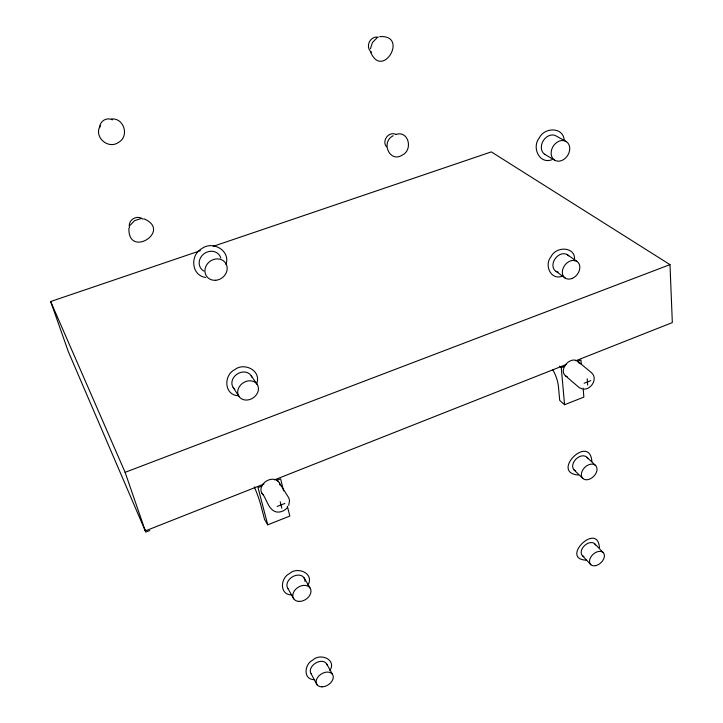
<?xml version="1.0" encoding="UTF-8"?>
<svg xmlns="http://www.w3.org/2000/svg" width="723" height="723" viewBox="0 0 723 723"><rect width="100%" height="100%" fill="white"/><g stroke="black" fill="none" stroke-linecap="round" stroke-linejoin="round"><path stroke-width="1.08" d="M574.433 260.84C576.583 246.344 556.023 245.757 551.053 256.719C543.804 265.07 550.935 281.157 562.828 275.951M591.902 461.626C589.769 432.923 549.679 472.761 578.418 475.038M599.421 547.51C597.587 521.12 559.304 559.105 586.561 560.226M128.902 228.224C127.881 258.933 172.598 230.944 143.958 218.807M225.956 264.546C230.809 250.655 212.734 240.388 201.907 248.531C189.869 254.767 191.134 275.58 205.657 277.442M256.782 383.326C261.464 370.393 244.031 361.979 234.55 369.769C223.561 375.219 223.994 394.631 237.731 395.698M370.447 48.775L372.435 42.549L376.927 37.912M288.703 505.422L289.552 500.488L288.757 497.813L279.503 483.118M100.217 125.847C93.466 136.81 108.088 149.788 118.409 142.476C129.634 136.457 124.193 117.759 111.423 118.97M307.98 585.061C314.704 573.402 297.451 566.082 289.453 573.61C280.244 577.993 279.25 594.975 291.785 594.948M329.86 670.564C337.035 659.53 320.099 652.625 312.743 660.117C304.229 664.066 302.82 680.117 314.758 679.656M263.064 484.039L261.744 486.19L258.012 487.555L267.736 524.817L289.815 516.077L287.383 506.217M565.865 364.356L564.509 366.425L561.265 367.591L559.602 366.172M130.104 225.305L134.595 220.66L140.759 218.635M287.239 507.691C284.699 510.818 280.542 512.607 276.52 512.001C267.871 509.869 266.923 498.418 261.563 492.734M393.213 135.725C380.388 141.979 389.724 163.506 402.494 154.975C413.158 149.806 408.631 130.158 395.906 134.442M200.398 250.682L50.664 301.527L68.305 351.595L145.305 530.926L263.94 484.03M274.433 479.882L566.299 364.5M575.752 360.768L672.336 322.585L669.986 264.627L491.324 151.893L213.231 246.326M149.76 530.519L145.802 532.092L144.708 528.929M552.788 369.751A18.491 7.131 68 0 1 558.454 386.66L559.701 400.37L564.555 404.726L583.85 397.108L583.145 388.115M584.121 383.253L590.772 380.65M277.18 506.452L284.835 503.452M577.641 361.274L580.949 360L581.301 364.5M276.81 480.289L280.605 478.825L283.588 490.872M50.664 301.527L125.115 472.327L669.986 264.627M551.92 159.729C539.042 164.591 531.631 146.959 539.304 137.93C544.292 127.103 563.606 126.67 564.256 140.524M379.747 36.62C409.236 34.677 382.277 80.334 370.583 51.975M584.112 389.164C591.803 389.11 597.966 378.183 591.459 372.679L577.496 361.111L578.743 362.44M582.241 388.938L579.295 387.691L565.567 375.888M566.398 141.663A10.953 8.577 -58 0 0 551.26 151.351A10.953 8.577 -58 0 0 563.642 159.557A10.953 8.577 -58 0 0 566.398 141.663L556.403 136.105A10.818 8.513 -58.2 0 0 543.362 140.578A10.818 8.513 -58.2 0 0 544.826 154.37M544.726 154.306L554.541 160.09M567.157 254.559L576.728 261.274M556.086 271.387L565.494 278.292M276.611 480.135L278.319 481.41M586.841 457.243L595.662 465.54A9.101 6.335 -44.9 0 1 589.796 479.06A9.101 6.335 -44.9 0 1 582.114 471.215A9.101 6.335 -44.9 0 1 595.662 465.54M574.071 469.941L582.756 478.373M594.631 543.705L603.118 552.517M582.458 555.743L590.818 564.681M251.17 375.707L257.252 384.519A10.908 9.028 -33.6 0 1 247.682 399.982A10.908 9.028 -33.6 0 1 239.304 386.769A10.908 9.028 -33.6 0 1 257.252 384.519M233.104 387.411L238.961 396.403M303.967 577.668L310.022 587.944M267.736 524.817L264.537 519.349L260.94 505.603A19.765 2.63 69.4 0 0 254.279 486.877M287.899 588.477L293.773 598.888M326.407 663.488L332.408 674.216M311.17 673.881L317.008 684.735M125.115 472.327L145.305 530.926M280.208 501.753L281.807 508.142M561.265 367.591L564.555 404.726M587.203 378.762L587.691 385.124M287.953 588.549A9.688 7.131 -32.5 0 1 293.972 576.032A9.688 7.131 -32.5 0 1 304.925 581.319M311.224 673.953A9.227 6.417 -32.5 0 1 315.951 662.874A9.227 6.417 -32.5 0 1 327.121 665.015M583.841 556.574A8.568 5.748 -42.8 0 1 584.283 545.82A8.568 5.748 -42.8 0 1 595.508 544.925M575.526 470.917A9.001 6.317 -44.9 0 1 575.942 459.123A9.001 6.317 -44.9 0 1 587.763 458.626M234.776 389.236A10.764 8.965 -33.4 0 1 236.819 374.279A10.764 8.965 -33.4 0 1 251.875 377.108M386.498 146.814A7.863 6.742 -56.6 0 1 386.724 136.918A7.863 6.742 -56.6 0 1 396.059 134.514M558.111 272.119A10.095 7.7 -52.2 0 1 554.875 259.123A10.095 7.7 -52.2 0 1 568.694 255.861M203.85 271.107A11.405 10.158 -35.3 0 1 203.895 253.827A11.405 10.158 -35.3 0 1 220.822 258.084M99.702 127.673A8.631 8.342 -24.3 0 1 112.463 119.846M371.622 52.318A8.324 7.266 -65.6 0 1 369.236 42.187A8.324 7.266 -65.6 0 1 378.418 37.262M129.525 227.718A8.26 7.592 -27.6 0 1 133.222 218.735A8.26 7.592 -27.6 0 1 143.055 219.259M263.57 495.119A10.194 7.971 -32.8 0 1 266.516 480.994A10.194 7.971 -32.8 0 1 280.063 485.16M567.23 376.692A9.507 6.968 -47.9 0 1 566.272 363.877A9.507 6.968 -47.9 0 1 579.186 363.271M299.015 601.409A9.797 7.167 -32.7 0 0 310.809 589.652A9.797 7.167 -32.7 0 0 295.824 589.118A9.797 7.167 -32.7 0 0 299.015 601.409M595.553 565.675A8.658 5.757 -42.8 0 0 603.994 553.746A8.658 5.757 -42.8 0 0 591.306 556.33A8.658 5.757 -42.8 0 0 595.553 565.675M571.83 278.554A10.221 7.745 -52 0 0 578.273 262.585A10.221 7.745 -52 0 0 563.145 268.161A10.221 7.745 -52 0 0 571.83 278.554M321.916 686.85A9.327 6.444 -32.6 0 0 333.122 675.743A9.327 6.444 -32.6 0 0 319.042 675.77A9.327 6.444 -32.6 0 0 321.916 686.85M215.761 280.271A11.568 10.249 -35.5 0 0 225.838 263.443A11.568 10.249 -35.5 0 0 206.552 265.088A11.568 10.249 -35.5 0 0 215.761 280.271"/></g></svg>
